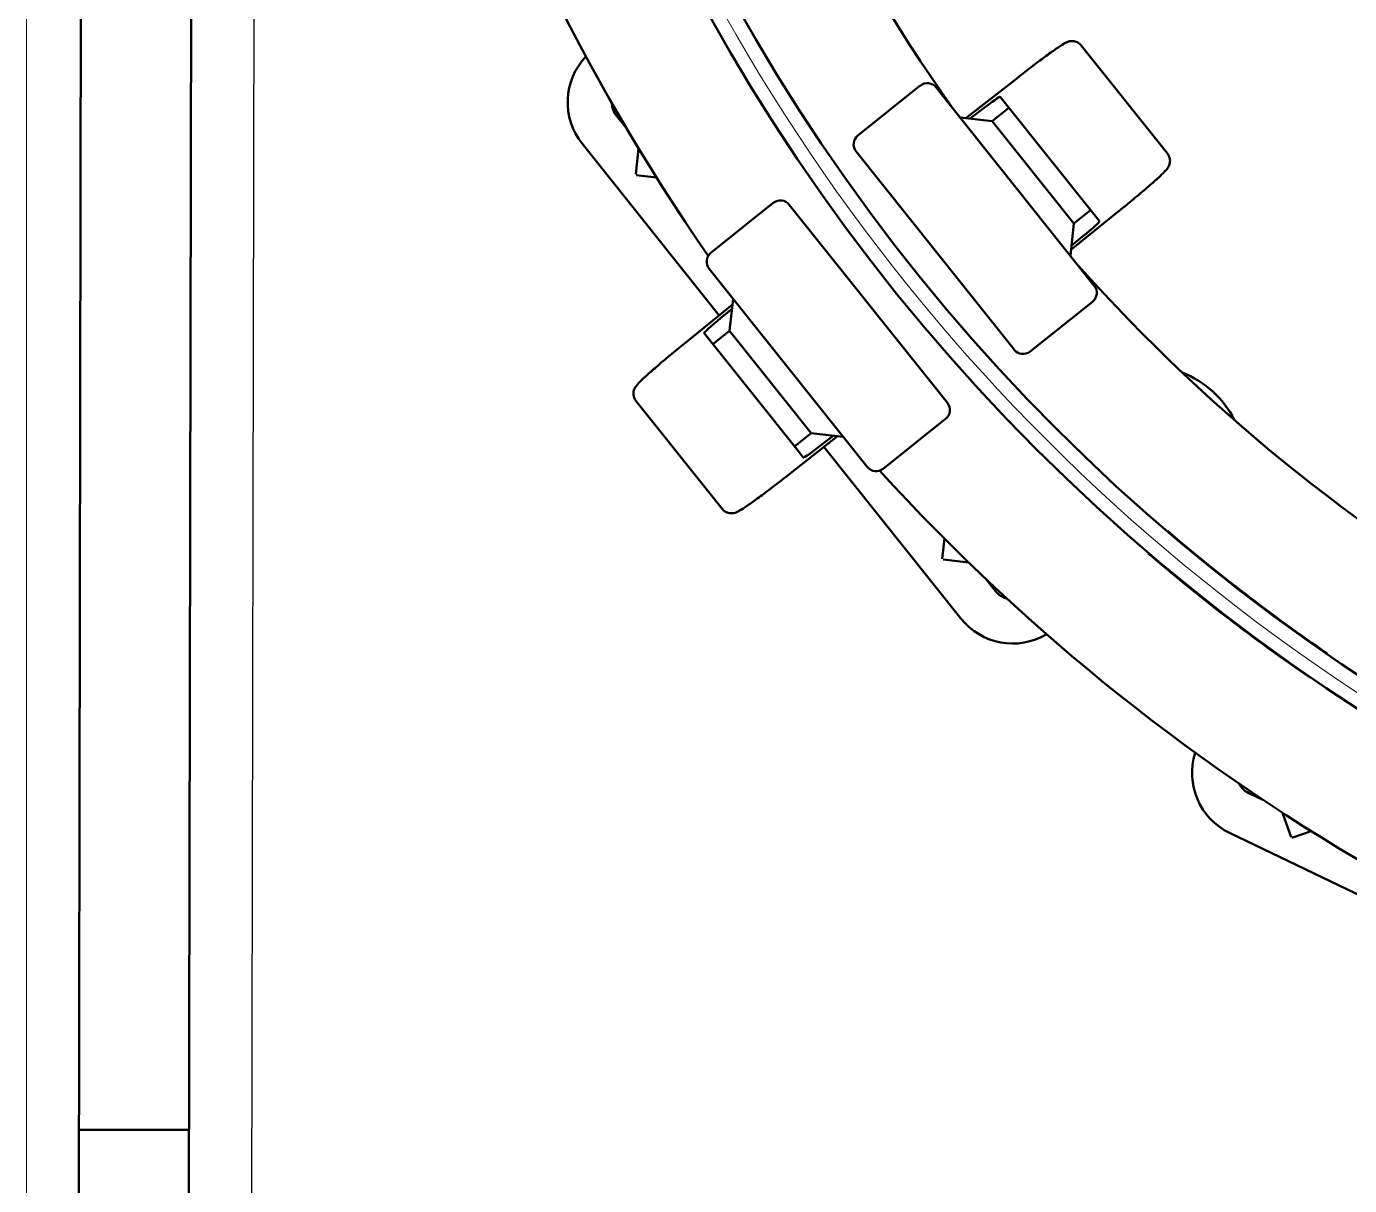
# Model space of a CAD drawing. Extents: x -3873 to 164127, y 7129 to 96529.
# Drawn here: x 50472.2 to 50704.5, y 60914.9 to 61118.3 of the extents above; entities that cross this region are included whole.
import ezdxf

# ---------------------------------------------------------------- set-up
doc = ezdxf.new("R2010")
doc.units = 0
doc.layers.get('0').update_dxf_attribs({"linetype": 'CONTINUOUS'})
doc.layers.add('LAYOUT', color=90, linetype='CONTINUOUS')
doc.layers.add('LAYOUT Kromeka', color=1, linetype='CONTINUOUS', lineweight=5)
doc.layers.add('Visible (ISO)', color=7, linetype='CONTINUOUS', lineweight=50)

# ---------------------------------------------------------------- blocks, each defined once
blk = doc.blocks.new('KD43-180-CCW Feet Cutter & Unloader')
at = {"color": 3}
blk.add_lwpolyline([(815.3, 34.25), (815.3, 840, -1), (1495.8, 840), (1495.8, 34.25)], format="xyb", dxfattribs=at)
at = {"layer": 'Visible (ISO)', "color": 1}
for p, q in [((1364.02, 1149.55), (1329.27, 1166.28)), ((1349.69, 1149.24), (1353.08, 1150.43)), ((1354.73, 1146.02), (1353.23, 1150.3)), ((1358.17, 1143.76), (1360.65, 1142.57)), ((1349.79, 1122.26), (1349.85, 1122.35)), ((1346.9, 1118.06), (1346.96, 1118.14)), ((1435.24, 1081.79), (1411.2, 1111.93)), ((1405.13, 1107.1), (1406.85, 1104.95)), ((1409.83, 1102.1), (1414.33, 1101.59)), ((1414.08, 1097.9), (1414.49, 1101.47)), ((1378.3, 1100.52), (1378.23, 1100.44)), ((1374.99, 1096.64), (1374.92, 1096.56)), ((1468.25, 1073.71), (1453.1, 1092.7)), ((1424.84, 1085.64), (1413.89, 1076.91)), ((1427.65, 1085.32), (1455.4, 1050.53)), ((1432.87, 1079.93), (1441.48, 1086.7)), ((1439.8, 1082.52), (1438.87, 1083.68)), ((1439.8, 1082.52), (1455.37, 1063)), ((1435.62, 1081.4), (1433.61, 1079.85)), ((1437.48, 1079.41), (1440.41, 1081.75)), ((1437.48, 1079.41), (1431.86, 1080.05)), ((1437.48, 1079.41), (1451.82, 1061.43)), ((1441.33, 1039.31), (1413.58, 1074.1)), ((1399.04, 1065.06), (1388.1, 1056.33)), ((1401.85, 1064.74), (1429.6, 1029.96)), ((1459.81, 1063.72), (1451.3, 1056.83)), ((1451.82, 1061.43), (1454.75, 1063.77)), ((1456.3, 1061.84), (1455.37, 1063)), ((1451.82, 1061.43), (1451.19, 1055.81)), ((1451.39, 1057.56), (1453.35, 1059.18)), ((1477.69, 1028.58), (1453.64, 1058.72)), ((1415.53, 1018.73), (1387.78, 1053.52)), ((1391.36, 1042.62), (1391.99, 1048.24)), ((1455.08, 1047.72), (1444.14, 1038.99)), ((1383.37, 1040.34), (1391.88, 1047.23)), ((1391.79, 1046.49), (1389.83, 1044.88)), ((1386.88, 1042.21), (1387.81, 1041.05)), ((1403.39, 1021.53), (1387.81, 1041.05)), ((1388.43, 1040.28), (1391.36, 1042.62)), ((1405.7, 1024.64), (1391.36, 1042.62)), ((1464.65, 1034.51), (1468.22, 1034.11)), ((1467.8, 1029.43), (1468.3, 1033.93)), ((1374.93, 1030.34), (1390.08, 1011.35)), ((1429.29, 1027.14), (1418.34, 1018.41)), ((1402.77, 1022.3), (1405.7, 1024.64)), ((1405.7, 1024.64), (1411.32, 1024.01)), ((1469.91, 1025.89), (1471.63, 1023.74)), ((1410.31, 1024.12), (1401.7, 1017.36)), ((1407.56, 1022.65), (1409.57, 1024.2)), ((1403.39, 1021.53), (1404.31, 1020.37))]:
    blk.add_line(p, q, dxfattribs=at)
for centre, radius, start, end in [((1155.8, 840), 342.5, 5.025, 84.975), ((1155.8, 840), 337.5, 5.0997, 84.9003), ((1155.8, 840), 365, 42.3694, 60.5006), ((1358.96, 1139.05), 11.66, 342.2592, 64.29), ((1358.96, 1139.05), 3.91, 28.4241, 64.29), ((1155.8, 840), 342.6, 49.5, 55.5), ((1155.8, 840), 337.4, 49.5, 55.5), ((1155.8, 840), 315, 41.8087, 61.0613), ((1358.35, 1119.56), 3.75, 277.3116, 279.4816), ((1402.08, 1104.66), 11.66, 38.58, 120.6108), ((1402.08, 1104.66), 3.91, 38.58, 74.4459), ((1426.09, 1084.07), 2, 38.58, 128.58), ((1378.84, 1085.11), 17.6, 206.9791, 248.4206), ((1415.14, 1075.34), 2, 128.58, 218.58), ((1400.29, 1063.5), 2, 38.58, 128.58), ((1389.34, 1054.77), 2, 128.58, 218.58), ((1453.84, 1049.29), 2, 308.58, 38.58), ((1155.8, 840), 365, 16.6594, 34.7906), ((1442.89, 1040.56), 2, 218.58, 308.58), ((1428.04, 1028.71), 2, 308.58, 38.58), ((1468.58, 1021.31), 11.66, 316.5492, 38.58), ((1155.8, 840), 315, 16.0987, 35.3513), ((1468.58, 1021.31), 3.91, 2.7141, 38.58), ((1417.09, 1019.98), 2, 218.58, 308.58)]:
    blk.add_arc(centre, radius, start, end, dxfattribs=at)
for centre, major_axis, ratio, start_param, end_param in [((1351.04, 1117.55), (-7.41, -10.49), 0.669857, 1.412085, 1.41995), ((1368.42, 1104.47), (-8.07, -9.99), 0.669857, 4.866096, 4.873961), ((1368.42, 1104.47), (-8.07, -9.99), 0.669857, 1.412085, 1.41995), ((1434.18, 1079.94), (-4.69, -3.74), 0.043247, 3.141593, 4.366035), ((1451.61, 1058.1), (4.69, 3.74), 0.043247, 5.058743, 6.283185), ((1391.57, 1045.96), (-4.69, -3.74), 0.043247, 5.058743, 6.283185), ((1409, 1024.11), (4.69, 3.74), 0.043247, 3.141593, 4.366035)]:
    blk.add_ellipse(centre, major_axis=major_axis, ratio=ratio, start_param=start_param, end_param=end_param, dxfattribs=at)
for points, knots in [([(1441.48, 1086.7), (1442.43, 1087.44), (1443.36, 1088.17), (1445.12, 1089.51), (1445.95, 1090.13), (1447.44, 1091.23), (1448.1, 1091.7), (1449.21, 1092.47), (1449.66, 1092.77), (1450.24, 1093.1), (1450.4, 1093.19), (1450.77, 1093.34), (1450.89, 1093.39), (1451.27, 1093.46), (1451.45, 1093.48), (1451.91, 1093.43), (1452.15, 1093.39), (1452.62, 1093.15), (1452.83, 1093), (1453.04, 1092.77), (1453.07, 1092.74), (1453.1, 1092.7)], [0.166564, 0.166564, 0.166564, 0.166564, 0.447411, 0.447411, 0.728257, 0.728257, 1.009104, 1.009104, 1.28995, 1.28995, 1.430373, 1.430373, 1.491026, 1.491026, 1.527158, 1.527158, 1.550616, 1.550616, 1.567689, 1.567689, 1.570796, 1.570796, 1.570796, 1.570796]), ([(1468.25, 1073.71), (1468.39, 1073.54), (1468.5, 1073.34), (1468.64, 1072.94), (1468.68, 1072.75), (1468.7, 1072.37), (1468.68, 1072.2), (1468.63, 1071.9), (1468.58, 1071.78), (1468.49, 1071.55), (1468.44, 1071.45), (1468.32, 1071.24), (1468.25, 1071.15), (1467.94, 1070.73), (1467.7, 1070.5), (1466.98, 1069.79), (1466.48, 1069.34), (1465.28, 1068.28), (1464.58, 1067.68), (1463.03, 1066.36), (1462.17, 1065.64), (1460.8, 1064.51), (1460.31, 1064.12), (1459.81, 1063.72)], [-1.570796, -1.570796, -1.570796, -1.570796, -1.556434, -1.556434, -1.540645, -1.540645, -1.520855, -1.520855, -1.495806, -1.495806, -1.462189, -1.462189, -1.400907, -1.400907, -1.157078, -1.157078, -0.876231, -0.876231, -0.595385, -0.595385, -0.314539, -0.314539, -0.166564, -0.166564, -0.166564, -0.166564]), ([(1374.93, 1030.34), (1374.79, 1030.51), (1374.68, 1030.71), (1374.54, 1031.11), (1374.5, 1031.31), (1374.48, 1031.68), (1374.5, 1031.85), (1374.55, 1032.15), (1374.6, 1032.28), (1374.69, 1032.51), (1374.74, 1032.6), (1374.86, 1032.81), (1374.93, 1032.91), (1375.24, 1033.32), (1375.48, 1033.55), (1376.2, 1034.26), (1376.7, 1034.71), (1377.9, 1035.77), (1378.6, 1036.38), (1380.15, 1037.7), (1381.01, 1038.41), (1382.38, 1039.54), (1382.87, 1039.94), (1383.37, 1040.34)], [-1.570796, -1.570796, -1.570796, -1.570796, -1.556434, -1.556434, -1.540645, -1.540645, -1.520855, -1.520855, -1.495806, -1.495806, -1.462189, -1.462189, -1.400907, -1.400907, -1.157078, -1.157078, -0.876231, -0.876231, -0.595385, -0.595385, -0.314539, -0.314539, -0.166564, -0.166564, -0.166564, -0.166564]), ([(1401.7, 1017.36), (1400.75, 1016.61), (1399.82, 1015.89), (1398.06, 1014.54), (1397.23, 1013.92), (1395.74, 1012.83), (1395.08, 1012.35), (1393.97, 1011.58), (1393.52, 1011.29), (1392.94, 1010.95), (1392.78, 1010.86), (1392.41, 1010.71), (1392.29, 1010.66), (1391.91, 1010.6), (1391.73, 1010.57), (1391.27, 1010.62), (1391.03, 1010.67), (1390.56, 1010.9), (1390.35, 1011.05), (1390.14, 1011.28), (1390.11, 1011.32), (1390.08, 1011.35)], [0.166564, 0.166564, 0.166564, 0.166564, 0.447411, 0.447411, 0.728257, 0.728257, 1.009104, 1.009104, 1.28995, 1.28995, 1.430373, 1.430373, 1.491026, 1.491026, 1.527158, 1.527158, 1.550616, 1.550616, 1.567689, 1.567689, 1.570796, 1.570796, 1.570796, 1.570796])]:
    blk.add_open_spline(points, degree=3, knots=knots, dxfattribs=at)
blk = doc.blocks.new('FP01_Feet_Scalder')
at = {"layer": 'LAYOUT', "color": 0, "linetype": 'Continuous', "ltscale": 25}
blk.add_line((2395, 391.5), (1195.5, 391.5), dxfattribs=at)
at = {"layer": 'Visible (ISO)', "color": 0}
for p, q in [((2395, 421.85), (1707.4, 421.85)), ((2179.56, 421.85), (2179.59, 402.5)), ((1700.5, 402.5), (2389, 402.5))]:
    blk.add_line(p, q, dxfattribs=at)
blk = doc.blocks.new('feet_scalder_platform')
at = {"ltscale": 20}
blk.add_line((-520, -2751.15), (-520, 0), dxfattribs=at)

msp = doc.modelspace()

# ---------------------------------------------------------------- block references
at = {"layer": 'LAYOUT Kromeka', "color": 6, "ltscale": 20, "rotation": 180}
msp.add_blockref('KD43-180-CCW Feet Cutter & Unloader', (52047.45, 62126.3), dxfattribs=at)
at = {"layer": 'LAYOUT Kromeka', "rotation": 89.90410115215707}
msp.add_blockref('FP01_Feet_Scalder', (50899.6, 58744.4), dxfattribs=at)
at = {"layer": 'LAYOUT Kromeka', "color": 0, "linetype": 'Continuous', "ltscale": 50, "xscale": -1, "rotation": 180}
msp.add_blockref('feet_scalder_platform', (50992.19, 58491.46), dxfattribs=at)

doc.saveas('drawing.dxf')
